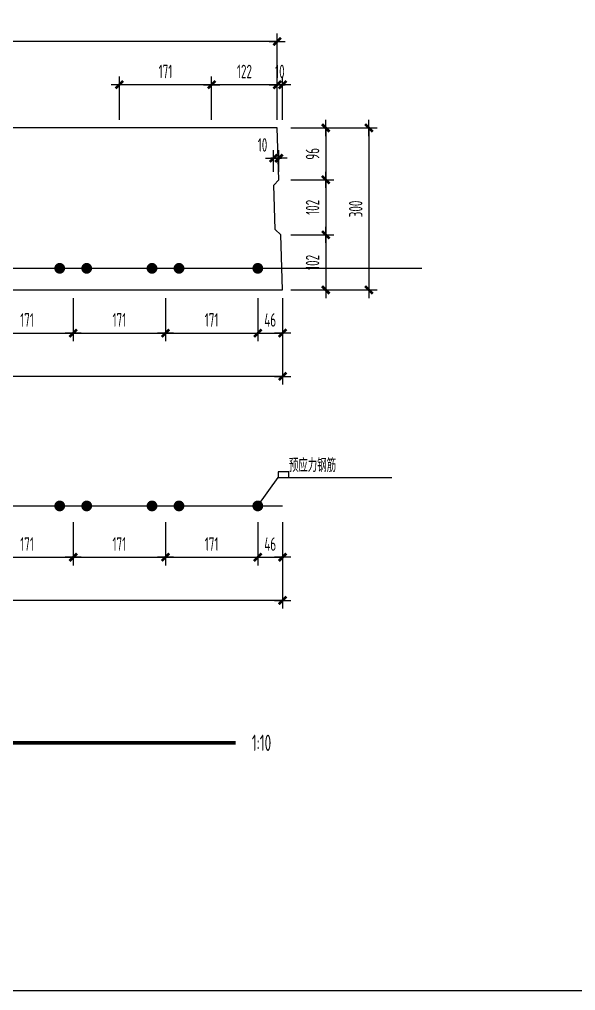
# Model space of a CAD drawing. Extents: x -469675 to 2400000, y -476501 to 2085364.
# Drawn here: x 646518 to 647549, y 395000 to 396798 of the extents above; entities that cross this region are included whole.
import ezdxf

# ---------------------------------------------------------------- set-up
doc = ezdxf.new("R2010")
doc.units = 0
doc.header["$LTSCALE"] = 1000
doc.header["$MEASUREMENT"] = 0
doc.layers.get('0').update_dxf_attribs({"linetype": 'CONTINUOUS', "lineweight": 20})
doc.layers.get('Defpoints').update_dxf_attribs({"linetype": 'CONTINUOUS'})
for name, color, linetype in [('C-DETAIL', 3, 'CONTINUOUS'), ('C-DETAIL_DIM', 3, 'CONTINUOUS'), ('C-DETAIL_REIN', 40, 'CONTINUOUS'), ('C-DETAIL_STEEL_TEXT', 7, 'CONTINUOUS'), ('C-DETAIL_TEXT', 4, 'CONTINUOUS')]:
    doc.layers.add(name, color=color, linetype=linetype)
doc.layers.add('C-注释', color=30, linetype='CONTINUOUS', plot=False)
doc.styles.add('DIM_FONT', font='gbxwxt.shx', dxfattribs={"width": 0.7, "bigfont": 'gbhzfs.shx'})
doc.styles.add('GBSTYLE', font='gbxwxt.shx', dxfattribs={"width": 0.7, "bigfont": 'gbhzfs.shx'})
doc.dimstyles.new('XB DIMN10', dxfattribs={"dimscale": 0.1, "dimtxt": 250, "dimasz": 1, "dimexe": 150, "dimexo": 150, "dimgap": 120, "dimtad": 1, "dimdec": 0, "dimzin": 0, "dimdsep": 46, "dimtxsty": 'DIM_FONT', "dimblk": '_dimx', "dimcen": 0.09, "dimclrd": 3, "dimclre": 3, "dimclrt": 7, "dimazin": 0, "dimtfac": 1, "dimtdec": 0, "dimtix": 1, "dimtmove": 2, "dimatfit": 3, "dimldrblk": '_dimx', "dimfxl": 0, "dimtolj": 1, "dimtzin": 0, "dimarcsym": 0})

# ---------------------------------------------------------------- blocks, each defined once
blk = doc.blocks.new('_dimx')
blk.add_line((-150, 0), (150, 0))
at = {"const_width": 50}
blk.add_lwpolyline([(-70, -70), (70, 70)], dxfattribs=at)
blk = doc.blocks.new('*D1553')
at = {"layer": 'C-DETAIL_DIM', "color": 3, "lineweight": -2, "ltscale": 0.1, "transparency": 16777216}
for p, q in [((647021, 396597.4), (647101, 396597.4)), ((647086, 396597.3), (647086, 396501.5)), ((647021, 396501.4), (647101, 396501.4))]:
    blk.add_line(p, q, dxfattribs=at)
at = {"layer": 'Defpoints', "color": 0, "ltscale": 0.1, "transparency": 16777216}
for p in [(647006, 396597.4), (647006, 396501.4), (647086, 396501.4)]:
    blk.add_point(p, dxfattribs=at)
at = {"layer": 'C-DETAIL_DIM', "color": 3, "lineweight": -2, "ltscale": 0.1, "transparency": 16777216, "xscale": 0.1, "yscale": 0.1, "zscale": 0.1}
for p, rotation in [((647086, 396597.4), 90), ((647086, 396501.4), 270)]:
    blk.add_blockref('_dimx', p, dxfattribs=dict(at, rotation=rotation))
at = {"layer": 'C-DETAIL_DIM', "color": 7, "ltscale": 0.1, "transparency": 16777216, "insert": (647061.5, 396549.4), "char_height": 25, "attachment_point": 5, "rotation": 90, "style": 'DIM_FONT'}
blk.add_mtext('\\A1;96', dxfattribs=at)
blk = doc.blocks.new('*D1554')
at = {"layer": 'C-DETAIL_DIM', "color": 3, "lineweight": -2, "ltscale": 0.1, "transparency": 16777216}
for p, q in [((647101, 396597.4), (647181, 396597.4)), ((647166, 396597.3), (647166, 396297.5)), ((647101, 396297.4), (647181, 396297.4))]:
    blk.add_line(p, q, dxfattribs=at)
at = {"layer": 'Defpoints', "color": 0, "ltscale": 0.1, "transparency": 16777216}
for p in [(647086, 396597.4), (647086, 396297.4), (647166, 396297.4)]:
    blk.add_point(p, dxfattribs=at)
at = {"layer": 'C-DETAIL_DIM', "color": 3, "lineweight": -2, "ltscale": 0.1, "transparency": 16777216, "xscale": 0.1, "yscale": 0.1, "zscale": 0.1}
for p, rotation in [((647166, 396597.4), 90), ((647166, 396297.4), 270)]:
    blk.add_blockref('_dimx', p, dxfattribs=dict(at, rotation=rotation))
at = {"layer": 'C-DETAIL_DIM', "color": 7, "ltscale": 0.1, "transparency": 16777216, "insert": (647141.5, 396447.4), "char_height": 25, "attachment_point": 5, "rotation": 90, "style": 'DIM_FONT'}
blk.add_mtext('\\A1;300', dxfattribs=at)
blk = doc.blocks.new('*D1556')
at = {"layer": 'C-DETAIL_DIM', "color": 3, "lineweight": -2, "ltscale": 0.1, "transparency": 16777216}
for p, q in [((645806, 396202.4), (645806, 396122.4)), ((647006, 396202.4), (647006, 396122.4)), ((647005.9, 396137.4), (645806.1, 396137.4))]:
    blk.add_line(p, q, dxfattribs=at)
at = {"layer": 'Defpoints', "color": 0, "ltscale": 0.1, "transparency": 16777216}
for p in [(645806, 396217.4), (647006, 396217.4), (645806, 396137.4)]:
    blk.add_point(p, dxfattribs=at)
at = {"layer": 'C-DETAIL_DIM', "color": 3, "lineweight": -2, "ltscale": 0.1, "transparency": 16777216, "xscale": 0.1, "yscale": 0.1, "zscale": 0.1, "rotation": 180}
blk.add_blockref('_dimx', (645806, 396137.4), dxfattribs=at)
at = {"layer": 'C-DETAIL_DIM', "color": 3, "lineweight": -2, "ltscale": 0.1, "transparency": 16777216, "xscale": 0.1, "yscale": 0.1, "zscale": 0.1}
blk.add_blockref('_dimx', (647006, 396137.4), dxfattribs=at)
at = {"layer": 'C-DETAIL_DIM', "color": 7, "ltscale": 0.1, "transparency": 16777216, "insert": (646406, 396161.9), "char_height": 25, "attachment_point": 5, "style": 'DIM_FONT'}
blk.add_mtext('\\A1;1200', dxfattribs=at)
blk = doc.blocks.new('*D1557')
at = {"layer": 'C-DETAIL_DIM', "color": 3, "lineweight": -2, "ltscale": 0.1, "transparency": 16777216}
for p, q in [((646874.5, 396612.4), (646874.5, 396692.4)), ((646995.9, 396677.4), (646874.6, 396677.4)), ((646996, 396612.4), (646996, 396692.4))]:
    blk.add_line(p, q, dxfattribs=at)
at = {"layer": 'Defpoints', "color": 0, "ltscale": 0.1, "transparency": 16777216}
for p in [(646874.5, 396677.4), (646874.5, 396597.4), (646996, 396597.4)]:
    blk.add_point(p, dxfattribs=at)
at = {"layer": 'C-DETAIL_DIM', "color": 3, "lineweight": -2, "ltscale": 0.1, "transparency": 16777216, "xscale": 0.1, "yscale": 0.1, "zscale": 0.1, "rotation": 180}
blk.add_blockref('_dimx', (646874.5, 396677.4), dxfattribs=at)
at = {"layer": 'C-DETAIL_DIM', "color": 3, "lineweight": -2, "ltscale": 0.1, "transparency": 16777216, "xscale": 0.1, "yscale": 0.1, "zscale": 0.1}
blk.add_blockref('_dimx', (646996, 396677.4), dxfattribs=at)
at = {"layer": 'C-DETAIL_DIM', "color": 7, "ltscale": 0.1, "transparency": 16777216, "insert": (646935.3, 396701.9), "char_height": 25, "attachment_point": 5, "style": 'DIM_FONT'}
blk.add_mtext('\\A1;122', dxfattribs=at)
blk = doc.blocks.new('*D1558')
at = {"layer": 'C-DETAIL_DIM', "color": 3, "lineweight": -2, "ltscale": 0.1, "transparency": 16777216}
for p, q in [((645816, 396692.4), (645816, 396772.4)), ((646996, 396692.4), (646996, 396772.4)), ((646995.9, 396757.4), (645816.1, 396757.4))]:
    blk.add_line(p, q, dxfattribs=at)
at = {"layer": 'Defpoints', "color": 0, "ltscale": 0.1, "transparency": 16777216}
for p in [(645816, 396757.4), (645816, 396677.4), (646996, 396677.4)]:
    blk.add_point(p, dxfattribs=at)
at = {"layer": 'C-DETAIL_DIM', "color": 3, "lineweight": -2, "ltscale": 0.1, "transparency": 16777216, "xscale": 0.1, "yscale": 0.1, "zscale": 0.1, "rotation": 180}
blk.add_blockref('_dimx', (645816, 396757.4), dxfattribs=at)
at = {"layer": 'C-DETAIL_DIM', "color": 3, "lineweight": -2, "ltscale": 0.1, "transparency": 16777216, "xscale": 0.1, "yscale": 0.1, "zscale": 0.1}
blk.add_blockref('_dimx', (646996, 396757.4), dxfattribs=at)
at = {"layer": 'C-DETAIL_DIM', "color": 7, "ltscale": 0.1, "transparency": 16777216, "insert": (646406, 396781.9), "char_height": 25, "attachment_point": 5, "style": 'DIM_FONT'}
blk.add_mtext('\\A1;1180', dxfattribs=at)
blk = doc.blocks.new('*D1565')
at = {"layer": 'C-DETAIL_DIM', "color": 3, "lineweight": -2, "ltscale": 0.1, "transparency": 16777216}
for p, q in [((646960, 396282.4), (646960, 396202.4)), ((647006, 396282.4), (647006, 396202.4)), ((646959.9, 396217.4), (646959.8, 396217.4)), ((646960, 396217.4), (647006, 396217.4)), ((647006.1, 396217.4), (647006.2, 396217.4))]:
    blk.add_line(p, q, dxfattribs=at)
at = {"layer": 'Defpoints', "color": 0, "ltscale": 0.1, "transparency": 16777216}
for p in [(646960, 396297.4), (647006, 396297.4), (647006, 396217.4)]:
    blk.add_point(p, dxfattribs=at)
at = {"layer": 'C-DETAIL_DIM', "color": 3, "lineweight": -2, "ltscale": 0.1, "transparency": 16777216, "xscale": 0.1, "yscale": 0.1, "zscale": 0.1}
blk.add_blockref('_dimx', (646960, 396217.4), dxfattribs=at)
at = {"layer": 'C-DETAIL_DIM', "color": 3, "lineweight": -2, "ltscale": 0.1, "transparency": 16777216, "xscale": 0.1, "yscale": 0.1, "zscale": 0.1, "rotation": 180}
blk.add_blockref('_dimx', (647006, 396217.4), dxfattribs=at)
at = {"layer": 'C-DETAIL_DIM', "color": 7, "ltscale": 0.1, "transparency": 16777216, "insert": (646983, 396241.9), "char_height": 25, "attachment_point": 5, "style": 'DIM_FONT'}
blk.add_mtext('\\A1;46', dxfattribs=at)
blk = doc.blocks.new('*D1566')
at = {"layer": 'C-DETAIL_DIM', "color": 3, "lineweight": -2, "ltscale": 0.1, "transparency": 16777216}
for p, q in [((646789, 396282.4), (646789, 396202.4)), ((646960, 396282.4), (646960, 396202.4)), ((646789.1, 396217.4), (646959.9, 396217.4))]:
    blk.add_line(p, q, dxfattribs=at)
at = {"layer": 'Defpoints', "color": 0, "ltscale": 0.1, "transparency": 16777216}
for p in [(646789, 396297.4), (646960, 396297.4), (646960, 396217.4)]:
    blk.add_point(p, dxfattribs=at)
at = {"layer": 'C-DETAIL_DIM', "color": 3, "lineweight": -2, "ltscale": 0.1, "transparency": 16777216, "xscale": 0.1, "yscale": 0.1, "zscale": 0.1, "rotation": 180}
blk.add_blockref('_dimx', (646789, 396217.4), dxfattribs=at)
at = {"layer": 'C-DETAIL_DIM', "color": 3, "lineweight": -2, "ltscale": 0.1, "transparency": 16777216, "xscale": 0.1, "yscale": 0.1, "zscale": 0.1}
blk.add_blockref('_dimx', (646960, 396217.4), dxfattribs=at)
at = {"layer": 'C-DETAIL_DIM', "color": 7, "ltscale": 0.1, "transparency": 16777216, "insert": (646874.5, 396241.9), "char_height": 25, "attachment_point": 5, "style": 'DIM_FONT'}
blk.add_mtext('\\A1;171', dxfattribs=at)
blk = doc.blocks.new('*D1567')
at = {"layer": 'C-DETAIL_DIM', "color": 3, "lineweight": -2, "ltscale": 0.1, "transparency": 16777216}
for p, q in [((646618, 396282.4), (646618, 396202.4)), ((646789, 396282.4), (646789, 396202.4)), ((646618.1, 396217.4), (646788.9, 396217.4))]:
    blk.add_line(p, q, dxfattribs=at)
at = {"layer": 'Defpoints', "color": 0, "ltscale": 0.1, "transparency": 16777216}
for p in [(646618, 396297.4), (646789, 396297.4), (646789, 396217.4)]:
    blk.add_point(p, dxfattribs=at)
at = {"layer": 'C-DETAIL_DIM', "color": 3, "lineweight": -2, "ltscale": 0.1, "transparency": 16777216, "xscale": 0.1, "yscale": 0.1, "zscale": 0.1, "rotation": 180}
blk.add_blockref('_dimx', (646618, 396217.4), dxfattribs=at)
at = {"layer": 'C-DETAIL_DIM', "color": 3, "lineweight": -2, "ltscale": 0.1, "transparency": 16777216, "xscale": 0.1, "yscale": 0.1, "zscale": 0.1}
blk.add_blockref('_dimx', (646789, 396217.4), dxfattribs=at)
at = {"layer": 'C-DETAIL_DIM', "color": 7, "ltscale": 0.1, "transparency": 16777216, "insert": (646703.5, 396241.9), "char_height": 25, "attachment_point": 5, "style": 'DIM_FONT'}
blk.add_mtext('\\A1;171', dxfattribs=at)
blk = doc.blocks.new('*D1568')
at = {"layer": 'C-DETAIL_DIM', "color": 3, "lineweight": -2, "ltscale": 0.1, "transparency": 16777216}
for p, q in [((646447, 396282.4), (646447, 396202.4)), ((646618, 396282.4), (646618, 396202.4)), ((646447.1, 396217.4), (646617.9, 396217.4))]:
    blk.add_line(p, q, dxfattribs=at)
at = {"layer": 'Defpoints', "color": 0, "ltscale": 0.1, "transparency": 16777216}
for p in [(646447, 396297.4), (646618, 396297.4), (646618, 396217.4)]:
    blk.add_point(p, dxfattribs=at)
at = {"layer": 'C-DETAIL_DIM', "color": 3, "lineweight": -2, "ltscale": 0.1, "transparency": 16777216, "xscale": 0.1, "yscale": 0.1, "zscale": 0.1, "rotation": 180}
blk.add_blockref('_dimx', (646447, 396217.4), dxfattribs=at)
at = {"layer": 'C-DETAIL_DIM', "color": 3, "lineweight": -2, "ltscale": 0.1, "transparency": 16777216, "xscale": 0.1, "yscale": 0.1, "zscale": 0.1}
blk.add_blockref('_dimx', (646618, 396217.4), dxfattribs=at)
at = {"layer": 'C-DETAIL_DIM', "color": 7, "ltscale": 0.1, "transparency": 16777216, "insert": (646532.5, 396241.9), "char_height": 25, "attachment_point": 5, "style": 'DIM_FONT'}
blk.add_mtext('\\A1;171', dxfattribs=at)
blk = doc.blocks.new('*D1571')
at = {"layer": 'C-DETAIL_DIM', "color": 3, "lineweight": -2, "ltscale": 0.1, "transparency": 16777216}
for p, q in [((645806, 395787.4), (645806, 395707.4)), ((647006, 395787.4), (647006, 395707.4)), ((647005.9, 395722.4), (645806.1, 395722.4))]:
    blk.add_line(p, q, dxfattribs=at)
at = {"layer": 'Defpoints', "color": 0, "ltscale": 0.1, "transparency": 16777216}
for p in [(645806, 395802.4), (647006, 395802.4), (645806, 395722.4)]:
    blk.add_point(p, dxfattribs=at)
at = {"layer": 'C-DETAIL_DIM', "color": 3, "lineweight": -2, "ltscale": 0.1, "transparency": 16777216, "xscale": 0.1, "yscale": 0.1, "zscale": 0.1, "rotation": 180}
blk.add_blockref('_dimx', (645806, 395722.4), dxfattribs=at)
at = {"layer": 'C-DETAIL_DIM', "color": 3, "lineweight": -2, "ltscale": 0.1, "transparency": 16777216, "xscale": 0.1, "yscale": 0.1, "zscale": 0.1}
blk.add_blockref('_dimx', (647006, 395722.4), dxfattribs=at)
at = {"layer": 'C-DETAIL_DIM', "color": 7, "ltscale": 0.1, "transparency": 16777216, "insert": (646406, 395746.9), "char_height": 25, "attachment_point": 5, "style": 'DIM_FONT'}
blk.add_mtext('\\A1;1200', dxfattribs=at)
blk = doc.blocks.new('*D1575')
at = {"layer": 'C-DETAIL_DIM', "color": 3, "lineweight": -2, "ltscale": 0.1, "transparency": 16777216}
for p, q in [((646960, 395867.4), (646960, 395787.4)), ((647006, 395867.4), (647006, 395787.4)), ((646959.9, 395802.4), (646959.8, 395802.4)), ((646960, 395802.4), (647006, 395802.4)), ((647006.1, 395802.4), (647006.2, 395802.4))]:
    blk.add_line(p, q, dxfattribs=at)
at = {"layer": 'Defpoints', "color": 0, "ltscale": 0.1, "transparency": 16777216}
for p in [(646960, 395882.4), (647006, 395882.4), (647006, 395802.4)]:
    blk.add_point(p, dxfattribs=at)
at = {"layer": 'C-DETAIL_DIM', "color": 3, "lineweight": -2, "ltscale": 0.1, "transparency": 16777216, "xscale": 0.1, "yscale": 0.1, "zscale": 0.1}
blk.add_blockref('_dimx', (646960, 395802.4), dxfattribs=at)
at = {"layer": 'C-DETAIL_DIM', "color": 3, "lineweight": -2, "ltscale": 0.1, "transparency": 16777216, "xscale": 0.1, "yscale": 0.1, "zscale": 0.1, "rotation": 180}
blk.add_blockref('_dimx', (647006, 395802.4), dxfattribs=at)
at = {"layer": 'C-DETAIL_DIM', "color": 7, "ltscale": 0.1, "transparency": 16777216, "insert": (646983, 395826.9), "char_height": 25, "attachment_point": 5, "style": 'DIM_FONT'}
blk.add_mtext('\\A1;46', dxfattribs=at)
blk = doc.blocks.new('*D1576')
at = {"layer": 'C-DETAIL_DIM', "color": 3, "lineweight": -2, "ltscale": 0.1, "transparency": 16777216}
for p, q in [((646789, 395867.4), (646789, 395787.4)), ((646960, 395867.4), (646960, 395787.4)), ((646789.1, 395802.4), (646959.9, 395802.4))]:
    blk.add_line(p, q, dxfattribs=at)
at = {"layer": 'Defpoints', "color": 0, "ltscale": 0.1, "transparency": 16777216}
for p in [(646789, 395882.4), (646960, 395882.4), (646960, 395802.4)]:
    blk.add_point(p, dxfattribs=at)
at = {"layer": 'C-DETAIL_DIM', "color": 3, "lineweight": -2, "ltscale": 0.1, "transparency": 16777216, "xscale": 0.1, "yscale": 0.1, "zscale": 0.1, "rotation": 180}
blk.add_blockref('_dimx', (646789, 395802.4), dxfattribs=at)
at = {"layer": 'C-DETAIL_DIM', "color": 3, "lineweight": -2, "ltscale": 0.1, "transparency": 16777216, "xscale": 0.1, "yscale": 0.1, "zscale": 0.1}
blk.add_blockref('_dimx', (646960, 395802.4), dxfattribs=at)
at = {"layer": 'C-DETAIL_DIM', "color": 7, "ltscale": 0.1, "transparency": 16777216, "insert": (646874.5, 395826.9), "char_height": 25, "attachment_point": 5, "style": 'DIM_FONT'}
blk.add_mtext('\\A1;171', dxfattribs=at)
blk = doc.blocks.new('*D1577')
at = {"layer": 'C-DETAIL_DIM', "color": 3, "lineweight": -2, "ltscale": 0.1, "transparency": 16777216}
for p, q in [((646618, 395867.4), (646618, 395787.4)), ((646789, 395867.4), (646789, 395787.4)), ((646618.1, 395802.4), (646788.9, 395802.4))]:
    blk.add_line(p, q, dxfattribs=at)
at = {"layer": 'Defpoints', "color": 0, "ltscale": 0.1, "transparency": 16777216}
for p in [(646618, 395882.4), (646789, 395882.4), (646789, 395802.4)]:
    blk.add_point(p, dxfattribs=at)
at = {"layer": 'C-DETAIL_DIM', "color": 3, "lineweight": -2, "ltscale": 0.1, "transparency": 16777216, "xscale": 0.1, "yscale": 0.1, "zscale": 0.1, "rotation": 180}
blk.add_blockref('_dimx', (646618, 395802.4), dxfattribs=at)
at = {"layer": 'C-DETAIL_DIM', "color": 3, "lineweight": -2, "ltscale": 0.1, "transparency": 16777216, "xscale": 0.1, "yscale": 0.1, "zscale": 0.1}
blk.add_blockref('_dimx', (646789, 395802.4), dxfattribs=at)
at = {"layer": 'C-DETAIL_DIM', "color": 7, "ltscale": 0.1, "transparency": 16777216, "insert": (646703.5, 395826.9), "char_height": 25, "attachment_point": 5, "style": 'DIM_FONT'}
blk.add_mtext('\\A1;171', dxfattribs=at)
blk = doc.blocks.new('*D1578')
at = {"layer": 'C-DETAIL_DIM', "color": 3, "lineweight": -2, "ltscale": 0.1, "transparency": 16777216}
for p, q in [((646447, 395867.4), (646447, 395787.4)), ((646618, 395867.4), (646618, 395787.4)), ((646447.1, 395802.4), (646617.9, 395802.4))]:
    blk.add_line(p, q, dxfattribs=at)
at = {"layer": 'Defpoints', "color": 0, "ltscale": 0.1, "transparency": 16777216}
for p in [(646447, 395882.4), (646618, 395882.4), (646618, 395802.4)]:
    blk.add_point(p, dxfattribs=at)
at = {"layer": 'C-DETAIL_DIM', "color": 3, "lineweight": -2, "ltscale": 0.1, "transparency": 16777216, "xscale": 0.1, "yscale": 0.1, "zscale": 0.1, "rotation": 180}
blk.add_blockref('_dimx', (646447, 395802.4), dxfattribs=at)
at = {"layer": 'C-DETAIL_DIM', "color": 3, "lineweight": -2, "ltscale": 0.1, "transparency": 16777216, "xscale": 0.1, "yscale": 0.1, "zscale": 0.1}
blk.add_blockref('_dimx', (646618, 395802.4), dxfattribs=at)
at = {"layer": 'C-DETAIL_DIM', "color": 7, "ltscale": 0.1, "transparency": 16777216, "insert": (646532.5, 395826.9), "char_height": 25, "attachment_point": 5, "style": 'DIM_FONT'}
blk.add_mtext('\\A1;171', dxfattribs=at)
blk = doc.blocks.new('*D1580')
at = {"layer": 'C-DETAIL_DIM', "color": 3, "lineweight": -2, "ltscale": 0.1, "transparency": 16777216}
for p, q in [((646703.5, 396612.4), (646703.5, 396692.4)), ((646874.4, 396677.4), (646703.6, 396677.4)), ((646874.5, 396612.4), (646874.5, 396692.4))]:
    blk.add_line(p, q, dxfattribs=at)
at = {"layer": 'Defpoints', "color": 0, "ltscale": 0.1, "transparency": 16777216}
for p in [(646703.5, 396677.4), (646703.5, 396597.4), (646874.5, 396597.4)]:
    blk.add_point(p, dxfattribs=at)
at = {"layer": 'C-DETAIL_DIM', "color": 3, "lineweight": -2, "ltscale": 0.1, "transparency": 16777216, "xscale": 0.1, "yscale": 0.1, "zscale": 0.1, "rotation": 180}
blk.add_blockref('_dimx', (646703.5, 396677.4), dxfattribs=at)
at = {"layer": 'C-DETAIL_DIM', "color": 3, "lineweight": -2, "ltscale": 0.1, "transparency": 16777216, "xscale": 0.1, "yscale": 0.1, "zscale": 0.1}
blk.add_blockref('_dimx', (646874.5, 396677.4), dxfattribs=at)
at = {"layer": 'C-DETAIL_DIM', "color": 7, "ltscale": 0.1, "transparency": 16777216, "insert": (646789, 396701.9), "char_height": 25, "attachment_point": 5, "style": 'DIM_FONT'}
blk.add_mtext('\\A1;171', dxfattribs=at)
blk = doc.blocks.new('*D1581')
at = {"layer": 'C-DETAIL_DIM', "color": 3, "lineweight": -2, "ltscale": 0.1, "transparency": 16777216}
for p, q in [((646995.9, 396677.4), (646995.8, 396677.4)), ((646996, 396612.4), (646996, 396692.4)), ((647006, 396677.4), (646996, 396677.4)), ((647006, 396612.4), (647006, 396692.4)), ((647006.1, 396677.4), (647006.2, 396677.4))]:
    blk.add_line(p, q, dxfattribs=at)
at = {"layer": 'Defpoints', "color": 0, "ltscale": 0.1, "transparency": 16777216}
for p in [(646996, 396677.4), (646996, 396597.4), (647006, 396597.4)]:
    blk.add_point(p, dxfattribs=at)
at = {"layer": 'C-DETAIL_DIM', "color": 3, "lineweight": -2, "ltscale": 0.1, "transparency": 16777216, "xscale": 0.1, "yscale": 0.1, "zscale": 0.1}
blk.add_blockref('_dimx', (646996, 396677.4), dxfattribs=at)
at = {"layer": 'C-DETAIL_DIM', "color": 3, "lineweight": -2, "ltscale": 0.1, "transparency": 16777216, "xscale": 0.1, "yscale": 0.1, "zscale": 0.1, "rotation": 180}
blk.add_blockref('_dimx', (647006, 396677.4), dxfattribs=at)
at = {"layer": 'C-DETAIL_DIM', "color": 7, "ltscale": 0.1, "transparency": 16777216, "insert": (647001, 396701.9), "char_height": 25, "attachment_point": 5, "style": 'DIM_FONT'}
blk.add_mtext('\\A1;10', dxfattribs=at)
blk = doc.blocks.new('*D1587')
at = {"layer": 'C-DETAIL_DIM', "color": 3, "lineweight": -2, "ltscale": 0.1, "transparency": 16777216}
for p, q in [((646989.2, 396516.4), (646989.2, 396556.4)), ((646999.2, 396516.4), (646999.2, 396556.4)), ((646989.1, 396541.4), (646989, 396541.4)), ((646989.2, 396541.4), (646999.2, 396541.4)), ((646999.3, 396541.4), (646999.4, 396541.4))]:
    blk.add_line(p, q, dxfattribs=at)
at = {"layer": 'Defpoints', "color": 0, "ltscale": 0.1, "transparency": 16777216}
for p in [(646999.2, 396541.4), (646989.2, 396501.4), (646999.2, 396501.4)]:
    blk.add_point(p, dxfattribs=at)
at = {"layer": 'C-DETAIL_DIM', "color": 3, "lineweight": -2, "ltscale": 0.1, "transparency": 16777216, "xscale": 0.1, "yscale": 0.1, "zscale": 0.1}
blk.add_blockref('_dimx', (646989.2, 396541.4), dxfattribs=at)
at = {"layer": 'C-DETAIL_DIM', "color": 3, "lineweight": -2, "ltscale": 0.1, "transparency": 16777216, "xscale": 0.1, "yscale": 0.1, "zscale": 0.1, "rotation": 180}
blk.add_blockref('_dimx', (646999.2, 396541.4), dxfattribs=at)
at = {"layer": 'C-DETAIL_DIM', "color": 7, "ltscale": 0.1, "transparency": 16777216, "insert": (646968.8, 396565.9), "char_height": 25, "attachment_point": 5, "style": 'DIM_FONT'}
blk.add_mtext('\\A1;10', dxfattribs=at)
blk = doc.blocks.new('*D1606')
at = {"layer": 'C-DETAIL_DIM', "color": 3, "lineweight": -2, "ltscale": 0.1, "transparency": 16777216}
for p, q in [((647021, 396501.4), (647101, 396501.4)), ((647086, 396501.3), (647086, 396399.5)), ((647021, 396399.4), (647101, 396399.4))]:
    blk.add_line(p, q, dxfattribs=at)
at = {"layer": 'Defpoints', "color": 0, "ltscale": 0.1, "transparency": 16777216}
for p in [(647006, 396501.4), (647006, 396399.4), (647086, 396399.4)]:
    blk.add_point(p, dxfattribs=at)
at = {"layer": 'C-DETAIL_DIM', "color": 3, "lineweight": -2, "ltscale": 0.1, "transparency": 16777216, "xscale": 0.1, "yscale": 0.1, "zscale": 0.1}
for p, rotation in [((647086, 396501.4), 90), ((647086, 396399.4), 270)]:
    blk.add_blockref('_dimx', p, dxfattribs=dict(at, rotation=rotation))
at = {"layer": 'C-DETAIL_DIM', "color": 7, "ltscale": 0.1, "transparency": 16777216, "insert": (647061.5, 396450.4), "char_height": 25, "attachment_point": 5, "rotation": 90, "style": 'DIM_FONT'}
blk.add_mtext('\\A1;102', dxfattribs=at)
blk = doc.blocks.new('*D1607')
at = {"layer": 'C-DETAIL_DIM', "color": 3, "lineweight": -2, "ltscale": 0.1, "transparency": 16777216}
for p, q in [((647021, 396399.4), (647101, 396399.4)), ((647086, 396399.3), (647086, 396297.5)), ((647021, 396297.4), (647101, 396297.4))]:
    blk.add_line(p, q, dxfattribs=at)
at = {"layer": 'Defpoints', "color": 0, "ltscale": 0.1, "transparency": 16777216}
for p in [(647006, 396399.4), (647006, 396297.4), (647086, 396297.4)]:
    blk.add_point(p, dxfattribs=at)
at = {"layer": 'C-DETAIL_DIM', "color": 3, "lineweight": -2, "ltscale": 0.1, "transparency": 16777216, "xscale": 0.1, "yscale": 0.1, "zscale": 0.1}
for p, rotation in [((647086, 396399.4), 90), ((647086, 396297.4), 270)]:
    blk.add_blockref('_dimx', p, dxfattribs=dict(at, rotation=rotation))
at = {"layer": 'C-DETAIL_DIM', "color": 7, "ltscale": 0.1, "transparency": 16777216, "insert": (647061.5, 396348.4), "char_height": 25, "attachment_point": 5, "rotation": 90, "style": 'DIM_FONT'}
blk.add_mtext('\\A1;102', dxfattribs=at)

msp = doc.modelspace()

# ---------------------------------------------------------------- linework, layer by layer
at = {"layer": 'C-DETAIL', "ltscale": 0.25}
for p, q in [((646989.5628, 396491.4201), (646999.235, 396501.4201)), ((646992.2961, 396409.4201), (646989.5628, 396491.4201)), ((647002.635, 396399.4201), (646992.2961, 396409.4201))]:
    msp.add_line(p, q, dxfattribs=at)
for points in [[(646999.235, 396501.4201), (646996.035, 396597.4201), (645816.035, 396597.4201), (645812.835, 396501.4201)], [(645809.435, 396399.4201), (645806.035, 396297.4201), (647006.035, 396297.4201), (647002.635, 396399.4201)]]:
    msp.add_lwpolyline(points, dxfattribs=at)
at = {"layer": 'C-DETAIL_REIN', "ltscale": 0.25}
msp.add_line((645806.035, 395897.4201), (647006.035, 395897.4201), dxfattribs=at)
at = {"layer": 'C-DETAIL_REIN', "ltscale": 0.25, "const_width": 10}
for points in [[(646588.035, 396337.4201, 1), (646598.035, 396337.4201, 1)], [(646648.035, 396337.4201, -1), (646638.035, 396337.4201, -1)], [(646759.035, 396337.4201, 1), (646769.035, 396337.4201, 1)], [(646819.035, 396337.4201, -1), (646809.035, 396337.4201, -1)], [(646965.035, 396337.4201, -1), (646955.035, 396337.4201, -1)], [(646588.035, 395897.4201, 1), (646598.035, 395897.4201, 1)], [(646648.035, 395897.4201, -1), (646638.035, 395897.4201, -1)], [(646759.035, 395897.4201, 1), (646769.035, 395897.4201, 1)], [(646819.035, 395897.4201, -1), (646809.035, 395897.4201, -1)], [(646965.035, 395897.4201, -1), (646955.035, 395897.4201, -1)]]:
    msp.add_lwpolyline(points, format="xyb", close=True, dxfattribs=at)
at = {"layer": 'C-DETAIL_STEEL_TEXT', "color": 3, "ltscale": 0.1, "flags": 128}
msp.add_lwpolyline([(646960.035, 395897.4201), (646997.6126, 395950.3232), (647208.1312, 395950.3232)], dxfattribs=at)
at = {"layer": 'C-DETAIL_TEXT', "color": 3, "ltscale": 0.1, "const_width": 7, "flags": 128}
msp.add_lwpolyline([(646918.9394, 395458.7361), (645868.9394, 395458.7361)], dxfattribs=at)
at = {"layer": 'C-注释'}
msp.add_line((645806.035, 396337.4201), (647263.9285, 396337.4201), dxfattribs=at)
at = {"layer": 'C-注释', "ltscale": 0.25}
msp.add_line((630000, 395000), (658000, 395000), dxfattribs=at)
at = {"layer": 'C-注释'}
msp.add_lwpolyline([(647017.6126, 395960.3232), (646997.6126, 395960.3232), (646997.6126, 395950.3232), (647017.6126, 395950.3232)], close=True, dxfattribs=at)

# ---------------------------------------------------------------- texts
at = {"layer": 'C-DETAIL_STEEL_TEXT', "ltscale": 0.1, "style": 'GBSTYLE', "width": 0.7}
msp.add_text('预应力钢筋', height=25, rotation=359.9999999, dxfattribs=at).set_placement((647017.6126, 395960.3232))
at = {"layer": 'C-DETAIL_TEXT', "color": 3, "ltscale": 0.1, "style": 'GBSTYLE', "width": 0.7}
msp.add_text('1:10', height=30, rotation=359.9999999, dxfattribs=at).set_placement((646948.9394, 395443.7361))

# ---------------------------------------------------------------- dimensions: what is measured, and where the dimension line sits
at = {"layer": 'C-DETAIL_DIM', "ltscale": 0.1}
for base, p1, p2, picture, middle in [((645816.035, 396757.4201), (646996.035, 396677.4201), (645816.035, 396677.4201), '*D1558', (646406.035, 396781.9201)), ((646703.535, 396677.4201), (646874.535, 396597.4201), (646703.535, 396597.4201), '*D1580', (646789.035, 396701.9201)), ((646874.5349733639, 396677.4201125577), (646996.0349733639, 396597.4201125577), (646874.5349733639, 396597.4201125577), '*D1557', (646935.2849733639, 396701.9201125577)), ((646996.035, 396677.4201), (647006.035, 396597.4201), (646996.035, 396597.4201), '*D1581', (647001.035, 396701.9201)), ((645806.035, 396137.4201), (647006.035, 396217.4201), (645806.035, 396217.4201), '*D1556', (646406.035, 396161.9201)), ((645806.035, 395722.4201), (647006.035, 395802.4201), (645806.035, 395802.4201), '*D1571', (646406.035, 395746.9201))]:
    dim = msp.add_linear_dim(base=base, p1=p1, p2=p2, dimstyle='XB DIMN10', dxfattribs=at)
    dim.commit()
    dim.dimension.update_dxf_attribs({"geometry": picture, "text_midpoint": middle})
for base, p1, p2, angle, picture, middle in [((647086.035, 396501.4201), (647006.035, 396597.4201), (647006.035, 396501.4201), 90, '*D1553', (647061.535, 396549.4201)), ((647166.035, 396297.4201), (647086.035, 396597.4201), (647086.035, 396297.4201), 90, '*D1554', (647141.535, 396447.4201)), ((647086.035, 396399.4201), (647006.035, 396501.4201), (647006.035, 396399.4201), 90, '*D1606', (647061.535, 396450.4201)), ((647086.035, 396297.4201), (647006.035, 396399.4201), (647006.035, 396297.4201), 90, '*D1607', (647061.535, 396348.4201)), ((646618.035, 396217.4201), (646447.035, 396297.4201), (646618.035, 396297.4201), 180, '*D1568', (646532.535, 396241.9201)), ((646789.035, 396217.4201), (646618.035, 396297.4201), (646789.035, 396297.4201), 180, '*D1567', (646703.535, 396241.9201)), ((646960.035, 396217.4201), (646789.035, 396297.4201), (646960.035, 396297.4201), 180, '*D1566', (646874.535, 396241.9201)), ((647006.035, 396217.4201), (646960.035, 396297.4201), (647006.035, 396297.4201), 180, '*D1565', (646983.035, 396241.9201)), ((646618.035, 395802.4201), (646447.035, 395882.4201), (646618.035, 395882.4201), 180, '*D1578', (646532.535, 395826.9201)), ((646789.035, 395802.4201), (646618.035, 395882.4201), (646789.035, 395882.4201), 180, '*D1577', (646703.535, 395826.9201)), ((646960.035, 395802.4201), (646789.035, 395882.4201), (646960.035, 395882.4201), 180, '*D1576', (646874.535, 395826.9201)), ((647006.035, 395802.4201), (646960.035, 395882.4201), (647006.035, 395882.4201), 180, '*D1575', (646983.035, 395826.9201))]:
    dim = msp.add_linear_dim(base=base, p1=p1, p2=p2, angle=angle, dimstyle='XB DIMN10', dxfattribs=at)
    dim.commit()
    dim.dimension.update_dxf_attribs({"geometry": picture, "text_midpoint": middle})
dim = msp.add_linear_dim(base=(646999.235, 396541.4201), p1=(646989.235, 396501.4201), p2=(646999.235, 396501.4201), angle=180, dimstyle='XB DIMN10', dxfattribs=at)
dim.commit()
dim.dimension.update_dxf_attribs({"geometry": '*D1587', "text_midpoint": (646968.802, 396565.9201), "dimtype": 160})

doc.saveas('drawing.dxf')
